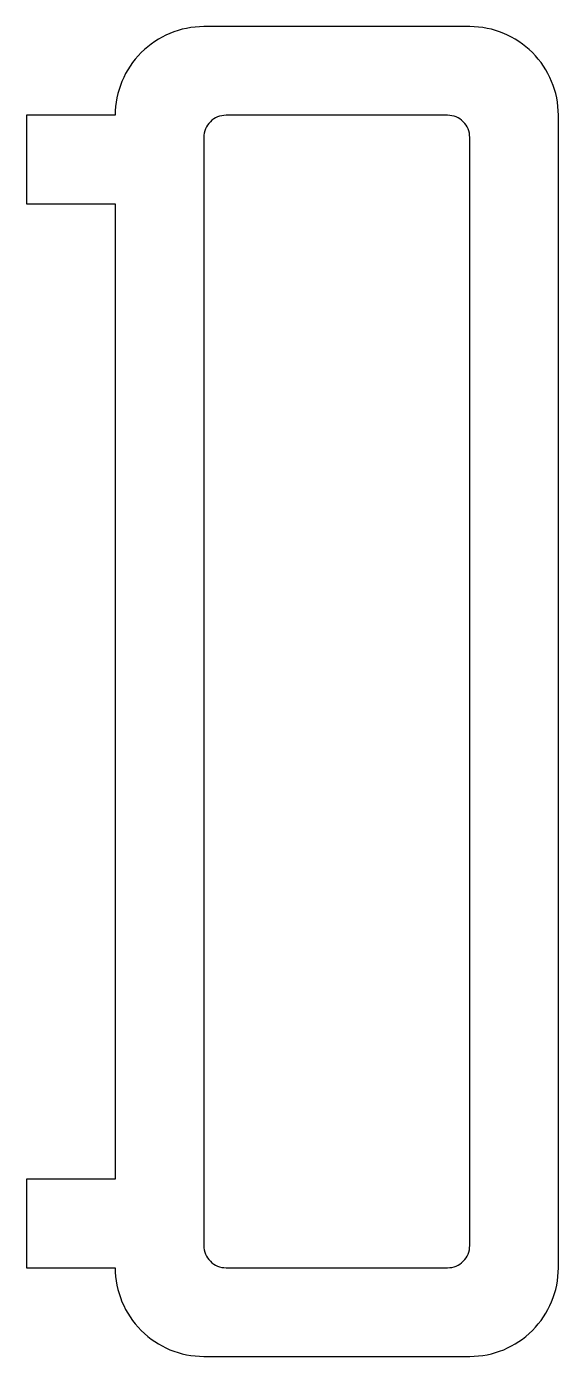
# Model space of a CAD drawing. Extents: x 12450.6 to 12462.6, y 633.2 to 663.2.
import ezdxf

# ---------------------------------------------------------------- set-up
doc = ezdxf.new("R2010")
doc.units = 0
doc.layers.get('0').update_dxf_attribs({"linetype": 'CONTINUOUS'})

msp = doc.modelspace()

# ---------------------------------------------------------------- linework, layer by layer
for points in [[(12452.556, 635.247, 0.414214), (12454.556, 633.247), (12460.556, 633.247, 0.414214), (12462.556, 635.247), (12462.556, 661.247, 0.414214), (12460.556, 663.247), (12454.556, 663.247, 0.414214), (12452.556, 661.247), (12450.556, 661.247), (12450.556, 659.247), (12452.556, 659.247), (12452.556, 637.247), (12450.556, 637.247), (12450.556, 635.247)], [(12455.056, 635.247), (12460.056, 635.247, 0.414214), (12460.556, 635.747), (12460.556, 660.747, 0.414214), (12460.056, 661.247), (12455.056, 661.247, 0.414214), (12454.556, 660.747), (12454.556, 635.747, 0.414214)]]:
    msp.add_lwpolyline(points, format="xyb", close=True)

doc.saveas('drawing.dxf')
